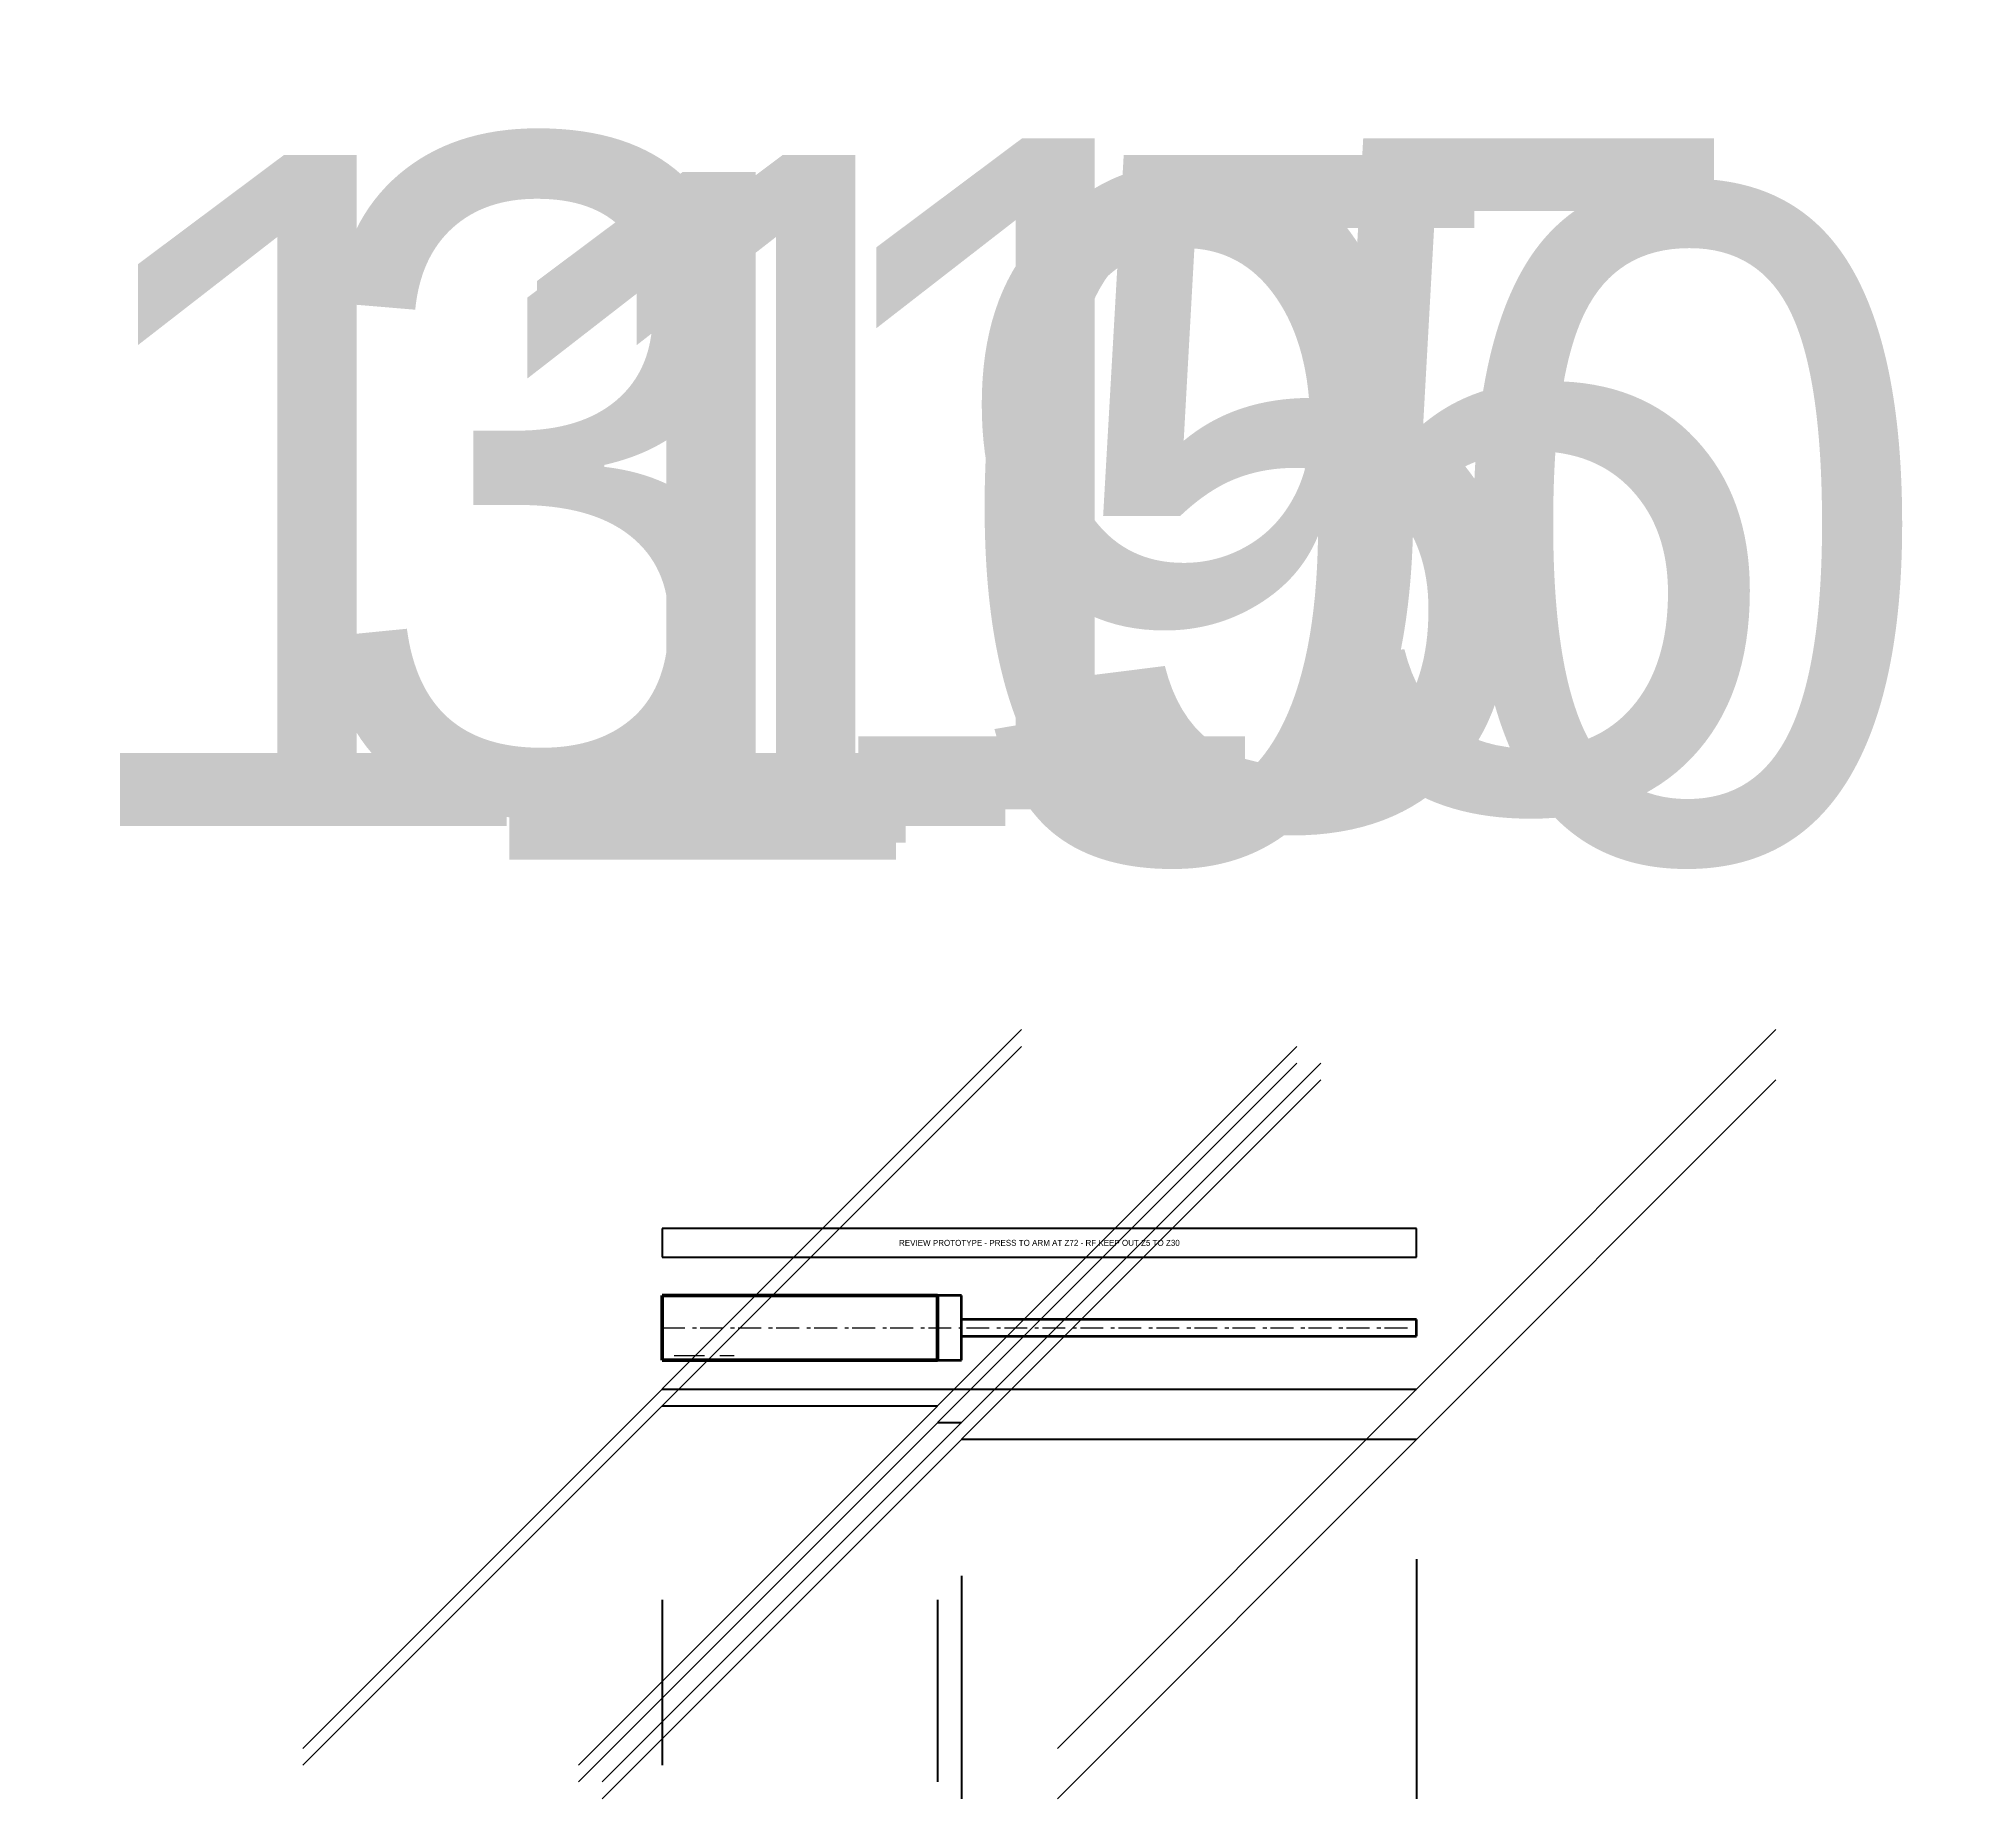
# Model space of a CAD drawing. Header units: millimetres. Extents: x -261 to 538, y -183 to 552.
import ezdxf
from ezdxf.enums import TextEntityAlignment as Align

# ---------------------------------------------------------------- set-up
doc = ezdxf.new("R2010")
doc.units = ezdxf.units.MM
doc.linetypes.add('CENTER2', pattern=[15.875, 9.525, -3.175, 1.5875, -1.5875])
doc.linetypes.add('DASHED', pattern=[19.05, 12.7, -6.35])
for name, color, linetype, lineweight in [('CENTER', 4, 'CENTER2', 13), ('DIMENSION', 3, 'CONTINUOUS', 18), ('KEEP_OUT', 1, 'DASHED', 18), ('NOTE_FRAME', 6, 'CONTINUOUS', 25), ('NOTES', 7, 'CONTINUOUS', 18), ('OUTLINE', 7, 'CONTINUOUS', 50), ('SHAFT', 7, 'CONTINUOUS', 35)]:
    doc.layers.add(name, color=color, linetype=linetype, lineweight=lineweight)
doc.dimstyles.new('AICAD_MECH', dxfattribs={"dimtxt": 280, "dimasz": 180, "dimexe": 150, "dimexo": 100, "dimgap": 90, "dimtad": 1, "dimdec": 0, "dimtsz": 150, "dimcen": 2.5, "dimazin": 3, "dimtfac": 1, "dimtmove": 0, "dimatfit": 3})

msp = doc.modelspace()

# ---------------------------------------------------------------- linework, layer by layer
at = {"layer": 'CENTER'}
msp.add_line((0, 13.5), (315, 13.5), dxfattribs=at)
at = {"layer": 'KEEP_OUT'}
msp.add_line((5, 2), (30, 2), dxfattribs=at)
at = {"layer": 'NOTE_FRAME'}
for p, q in [((315, 55), (0, 55)), ((0, 55), (0, 43)), ((315, 43), (315, 55)), ((0, 43), (315, 43))]:
    msp.add_line(p, q, dxfattribs=at)
at = {"layer": 'OUTLINE'}
for p, q in [((115, 27), (0, 27)), ((0, 27), (0, 0)), ((115, 0), (115, 27)), ((0, 0), (115, 0))]:
    msp.add_line(p, q, dxfattribs=at)
at = {"layer": 'SHAFT'}
for p, q in [((125, 27), (115, 27)), ((125, 0), (125, 27)), ((315, 17), (125, 17)), ((315, 10), (315, 17)), ((125, 10), (315, 10)), ((115, 0), (125, 0))]:
    msp.add_line(p, q, dxfattribs=at)

# ---------------------------------------------------------------- texts
at = {"layer": 'NOTES'}
msp.add_text('REVIEW PROTOTYPE - PRESS TO ARM AT Z72 - RF KEEP OUT Z5 TO Z30', height=2.5, dxfattribs=at).set_placement((157.5, 49), align=Align.MIDDLE_CENTER)

# ---------------------------------------------------------------- dimensions: what is measured, and where the dimension line sits
at = {"layer": 'DIMENSION'}
for base, p1, p2 in [((0, -12), (0, 0), (315, 17)), ((0, -19), (0, 0), (115, 0)), ((115, -26), (115, 0), (125, 0)), ((125, -33), (125, 10), (315, 10))]:
    msp.add_linear_dim(base=base, p1=p1, p2=p2, dimstyle='AICAD_MECH', dxfattribs=at).render()

doc.saveas('drawing.dxf')
